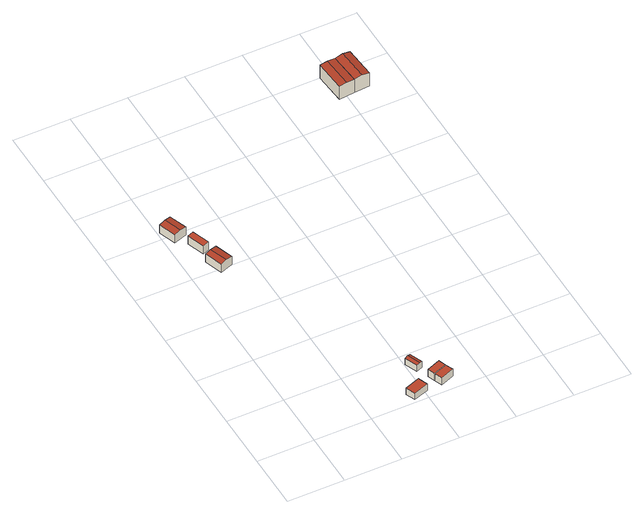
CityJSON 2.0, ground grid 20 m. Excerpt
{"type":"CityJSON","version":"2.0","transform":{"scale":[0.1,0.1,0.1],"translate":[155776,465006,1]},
"CityObjects":{
"building1":{"type":"Building","attributes":{"b3_dak_type":"slanted","b3_extrusie":"standard","b3_h_dak_50p":4.92,"b3_h_dak_70p":5.16,"b3_h_dak_max":5.57,"b3_h_dak_min":4.31,"b3_h_maaiveld":1.76,"b3_h_nok":5.6,"b3_is_glas_dak":false,"b3_kas_warenhuis":false,"b3_kwaliteitsindicator":true,"b3_mutatie_ahn3_ahn4":false,"b3_mutatie_ahn4_ahn5":false,"b3_n_nok":1,"b3_n_vlakken":2,"b3_opp_buitenmuur":63.77,"b3_opp_dak_plat":0,"b3_opp_dak_schuin":35.99,"b3_opp_grond":31.65,"b3_opp_scheidingsmuur":0,"b3_rmse_lod12":0.452,"b3_rmse_lod13":0.452,"b3_rmse_lod22":0.0813,"b3_t_run":20,"b3_val3dity_lod12":"[]","b3_val3dity_lod13":"[]","b3_val3dity_lod22":"[]","b3_volume_lod12":108.14,"b3_volume_lod13":108.14,"b3_volume_lod22":100.46,"geconstateerd":false,"oorspronkelijkbouwjaar":1983,"status":"Pand in gebruik"},"children":["building1-1"]},
"building1-1":{"type":"BuildingPart","parents":["building1"],"geometry":[{"type":"Solid","lod":"2.2","boundaries":[[[[0,1,2,3]],[[4,5,6,7]],[[5,4,1,0]],[[4,7,8,2,1]],[[9,8,7,6]],[[8,9,3,2]],[[9,6,5,0,3]]]],"semantics":{"surfaces":[{"type":"GroundSurface"},{"type":"RoofSurface"},{"type":"WallSurface"}],"values":[[0,1,2,2,1,2,2]]}}]},
"building2":{"type":"Building","attributes":{"b3_dak_type":"slanted","b3_extrusie":"standard","b3_h_dak_50p":4.97,"b3_h_dak_70p":5.21,"b3_h_dak_max":5.55,"b3_h_dak_min":4.3,"b3_h_maaiveld":1.76,"b3_h_nok":5.58,"b3_is_glas_dak":false,"b3_kas_warenhuis":false,"b3_kwaliteitsindicator":true,"b3_mutatie_ahn3_ahn4":false,"b3_mutatie_ahn4_ahn5":false,"b3_n_nok":1,"b3_n_vlakken":2,"b3_opp_buitenmuur":64.01,"b3_opp_dak_plat":0,"b3_opp_dak_schuin":35.89,"b3_opp_grond":31.71,"b3_opp_scheidingsmuur":0,"b3_rmse_lod12":0.452,"b3_rmse_lod13":0.452,"b3_rmse_lod22":0.0189,"b3_t_run":20,"b3_val3dity_lod12":"[]","b3_val3dity_lod13":"[]","b3_val3dity_lod22":"[]","b3_volume_lod12":109.15,"b3_volume_lod13":109.15,"b3_volume_lod22":100.68,"geconstateerd":false,"oorspronkelijkbouwjaar":1982,"status":"Pand in gebruik"},"children":["building2-1"]},
"building2-1":{"type":"BuildingPart","parents":["building2"],"geometry":[{"type":"Solid","lod":"2.2","boundaries":[[[[10,11,12,13]],[[14,15,16,11,10]],[[17,16,15,18]],[[16,17,12,11]],[[17,18,19,13,12]],[[14,19,18,15]],[[19,14,10,13]]]],"semantics":{"surfaces":[{"type":"GroundSurface"},{"type":"WallSurface"},{"type":"RoofSurface"}],"values":[[0,1,2,1,1,2,1]]}}]},
"building3":{"type":"Building","attributes":{"b3_dak_type":"slanted","b3_extrusie":"standard","b3_h_dak_50p":4.96,"b3_h_dak_70p":5.25,"b3_h_dak_max":5.57,"b3_h_dak_min":4.33,"b3_h_maaiveld":1.75,"b3_is_glas_dak":false,"b3_kas_warenhuis":false,"b3_kwaliteitsindicator":true,"b3_mutatie_ahn3_ahn4":false,"b3_mutatie_ahn4_ahn5":false,"b3_n_nok":0,"b3_n_vlakken":1,"b3_opp_buitenmuur":57.63,"b3_opp_dak_plat":0,"b3_opp_dak_schuin":17.88,"b3_opp_grond":15.67,"b3_opp_scheidingsmuur":0,"b3_rmse_lod12":0.45,"b3_rmse_lod13":0.45,"b3_rmse_lod22":0.0234,"b3_t_run":11,"b3_val3dity_lod12":"[]","b3_val3dity_lod13":"[]","b3_val3dity_lod22":"[]","b3_volume_lod12":54.06,"b3_volume_lod13":54.06,"b3_volume_lod22":50.41,"geconstateerd":false,"oorspronkelijkbouwjaar":1983,"status":"Pand in gebruik"},"children":["building3-1"]},
"building3-1":{"type":"BuildingPart","parents":["building3"],"geometry":[{"type":"Solid","lod":"2.2","boundaries":[[[[20,21,22,23]],[[24,25,26,27]],[[27,26,21,20]],[[26,25,22,21]],[[25,24,23,22]],[[24,27,20,23]]]],"semantics":{"surfaces":[{"type":"GroundSurface"},{"type":"RoofSurface"},{"type":"WallSurface"}],"values":[[0,1,2,2,2,2]]}}]},
"building4":{"type":"Building","attributes":{"b3_bag_bag_overlap":0,"b3_dak_type":"slanted","b3_extrusie":"standard","b3_h_dak_50p":4.68,"b3_h_dak_70p":4.78,"b3_h_dak_max":5.07,"b3_h_dak_min":4.42,"b3_h_maaiveld":2.08,"b3_is_glas_dak":false,"b3_kas_warenhuis":false,"b3_kwaliteitsindicator":true,"b3_mutatie_ahn3_ahn4":false,"b3_mutatie_ahn4_ahn5":false,"b3_n_nok":0,"b3_n_vlakken":1,"b3_opp_buitenmuur":26.29,"b3_opp_dak_plat":0,"b3_opp_dak_schuin":21.16,"b3_opp_grond":20.91,"b3_opp_scheidingsmuur":22.51,"b3_rmse_lod12":0.189,"b3_rmse_lod13":0.189,"b3_rmse_lod22":0.0446,"b3_t_run":14,"b3_val3dity_lod12":"[]","b3_val3dity_lod13":"[]","b3_val3dity_lod22":"[]","b3_volume_lod12":56.31,"b3_volume_lod13":56.31,"b3_volume_lod22":54.62,"geconstateerd":false,"oorspronkelijkbouwjaar":2015,"status":"Pand in gebruik"},"children":["building4-1"]},
"building4-1":{"type":"BuildingPart","parents":["building4"],"geometry":[{"type":"Solid","lod":"2.2","boundaries":[[[[28,29,30,31]],[[32,33,34,35]],[[35,34,29,28]],[[34,33,30,29]],[[33,32,31,30]],[[32,35,28,31]]]],"semantics":{"surfaces":[{"type":"GroundSurface"},{"type":"RoofSurface"},{"type":"WallSurface"}],"values":[[0,1,2,2,2,2]]}}]},
"building5":{"type":"Building","attributes":{"b3_dak_type":"slanted","b3_extrusie":"standard","b3_h_dak_50p":4.62,"b3_h_dak_70p":4.77,"b3_h_dak_max":4.98,"b3_h_dak_min":4.17,"b3_h_maaiveld":2.16,"b3_h_nok":4.97,"b3_is_glas_dak":false,"b3_kas_warenhuis":false,"b3_kwaliteitsindicator":true,"b3_mutatie_ahn3_ahn4":false,"b3_mutatie_ahn4_ahn5":false,"b3_n_nok":1,"b3_n_vlakken":2,"b3_opp_buitenmuur":33.1,"b3_opp_dak_plat":0,"b3_opp_dak_schuin":14.14,"b3_opp_grond":12.38,"b3_opp_scheidingsmuur":0,"b3_rmse_lod12":0.252,"b3_rmse_lod13":0.252,"b3_rmse_lod22":0.0697,"b3_t_run":14,"b3_val3dity_lod12":"[]","b3_val3dity_lod13":"[]","b3_val3dity_lod22":"[]","b3_volume_lod12":31.89,"b3_volume_lod13":31.89,"b3_volume_lod22":30.36,"geconstateerd":false,"oorspronkelijkbouwjaar":2018,"status":"Pand in gebruik"},"children":["building5-1"]},
"building5-1":{"type":"BuildingPart","parents":["building5"],"geometry":[{"type":"Solid","lod":"2.2","boundaries":[[[[36,37,38,39]],[[40,41,42,37,36]],[[43,42,41,44]],[[42,43,38,37]],[[43,44,45,39,38]],[[40,45,44,41]],[[45,40,36,39]]]],"semantics":{"surfaces":[{"type":"GroundSurface"},{"type":"WallSurface"},{"type":"RoofSurface"}],"values":[[0,1,2,1,1,2,1]]}}]},
"building6":{"type":"Building","attributes":{"b3_bag_bag_overlap":0,"b3_dak_type":"slanted","b3_extrusie":"standard","b3_h_dak_50p":5.23,"b3_h_dak_70p":5.31,"b3_h_dak_max":5.42,"b3_h_dak_min":5.03,"b3_h_maaiveld":2.3,"b3_is_glas_dak":false,"b3_kas_warenhuis":false,"b3_kwaliteitsindicator":true,"b3_mutatie_ahn3_ahn4":false,"b3_mutatie_ahn4_ahn5":false,"b3_n_nok":0,"b3_n_vlakken":1,"b3_opp_buitenmuur":30.48,"b3_opp_dak_plat":0,"b3_opp_dak_schuin":14.36,"b3_opp_grond":14.22,"b3_opp_scheidingsmuur":15.69,"b3_rmse_lod12":0.135,"b3_rmse_lod13":0.135,"b3_rmse_lod22":0.0122,"b3_t_run":11,"b3_val3dity_lod12":"[]","b3_val3dity_lod13":"[]","b3_val3dity_lod22":"[]","b3_volume_lod12":42.55,"b3_volume_lod13":42.55,"b3_volume_lod22":41.58,"geconstateerd":false,"oorspronkelijkbouwjaar":1987,"status":"Pand in gebruik"},"children":["building6-1"]},
"building6-1":{"type":"BuildingPart","parents":["building6"],"geometry":[{"type":"Solid","lod":"2.2","boundaries":[[[[46,47,48,49]],[[50,51,52,53]],[[53,52,47,46]],[[52,51,48,47]],[[51,50,49,48]],[[50,53,46,49]]]],"semantics":{"surfaces":[{"type":"GroundSurface"},{"type":"RoofSurface"},{"type":"WallSurface"}],"values":[[0,1,2,2,2,2]]}}]},
"building7":{"type":"Building","attributes":{"b3_bag_bag_overlap":0,"b3_dak_type":"slanted","b3_extrusie":"standard","b3_h_dak_50p":5.23,"b3_h_dak_70p":5.32,"b3_h_dak_max":5.42,"b3_h_dak_min":5.03,"b3_h_maaiveld":2.34,"b3_is_glas_dak":false,"b3_kas_warenhuis":false,"b3_kwaliteitsindicator":true,"b3_mutatie_ahn3_ahn4":false,"b3_mutatie_ahn4_ahn5":false,"b3_n_nok":0,"b3_n_vlakken":1,"b3_opp_buitenmuur":30.9,"b3_opp_dak_plat":0,"b3_opp_dak_schuin":15.26,"b3_opp_grond":15.13,"b3_opp_scheidingsmuur":15.69,"b3_rmse_lod12":0.136,"b3_rmse_lod13":0.136,"b3_rmse_lod22":0.0118,"b3_t_run":13,"b3_val3dity_lod12":"[]","b3_val3dity_lod13":"[]","b3_val3dity_lod22":"[]","b3_volume_lod12":44.73,"b3_volume_lod13":44.73,"b3_volume_lod22":43.68,"geconstateerd":false,"oorspronkelijkbouwjaar":1987,"status":"Pand in gebruik"},"children":["building7-1"]},
"building7-1":{"type":"BuildingPart","parents":["building7"],"geometry":[{"type":"Solid","lod":"2.2","boundaries":[[[[54,55,46,49]],[[50,53,56,57]],[[57,56,55,54]],[[56,53,46,55]],[[53,50,49,46]],[[50,57,54,49]]]],"semantics":{"surfaces":[{"type":"GroundSurface"},{"type":"RoofSurface"},{"type":"WallSurface"}],"values":[[0,1,2,2,2,2]]}}]},
"building8":{"type":"Building","attributes":{"b3_bag_bag_overlap":0,"b3_bouwlagen":2,"b3_dak_type":"slanted","b3_extrusie":"standard","b3_h_dak_50p":7.88,"b3_h_dak_70p":7.91,"b3_h_dak_max":8.18,"b3_h_dak_min":5.24,"b3_h_maaiveld":2.27,"b3_is_glas_dak":false,"b3_kas_warenhuis":false,"b3_kwaliteitsindicator":true,"b3_mutatie_ahn3_ahn4":false,"b3_mutatie_ahn4_ahn5":false,"b3_n_nok":0,"b3_n_vlakken":5,"b3_opp_buitenmuur":73.81,"b3_opp_dak_plat":60.65,"b3_opp_dak_schuin":0,"b3_opp_grond":60.62,"b3_opp_scheidingsmuur":94.79,"b3_rmse_lod12":1.35,"b3_rmse_lod13":1.35,"b3_rmse_lod22":0.285,"b3_t_run":32,"b3_val3dity_lod12":"[]","b3_val3dity_lod13":"[]","b3_val3dity_lod22":"[]","b3_volume_lod12":342.12,"b3_volume_lod13":342.12,"b3_volume_lod22":287.6,"geconstateerd":false,"oorspronkelijkbouwjaar":1989,"status":"Pand in gebruik"},"children":["building8-1"]},
"building8-1":{"type":"BuildingPart","parents":["building8"],"geometry":[{"type":"Solid","lod":"2.2","boundaries":[[[[58,59,60,61]],[[62,63,64,65]],[[63,62,59,58]],[[62,65,66,60,59]],[[67,66,65,64]],[[66,67,61,60]],[[67,64,63,58,61]]]],"semantics":{"surfaces":[{"type":"GroundSurface"},{"type":"RoofSurface"},{"type":"WallSurface"}],"values":[[0,1,2,2,1,2,2]]}}]},
"building9":{"type":"Building","attributes":{"b3_bag_bag_overlap":0,"b3_bouwlagen":2,"b3_dak_type":"multiple horizontal","b3_extrusie":"standard","b3_h_dak_50p":5.18,"b3_h_dak_70p":7.86,"b3_h_dak_max":7.93,"b3_h_dak_min":5.1,"b3_h_maaiveld":2.27,"b3_is_glas_dak":false,"b3_kas_warenhuis":false,"b3_kwaliteitsindicator":true,"b3_mutatie_ahn3_ahn4":false,"b3_mutatie_ahn4_ahn5":false,"b3_n_nok":0,"b3_n_vlakken":3,"b3_opp_buitenmuur":62.62,"b3_opp_dak_plat":61.3,"b3_opp_dak_schuin":0,"b3_opp_grond":61.29,"b3_opp_scheidingsmuur":85.21,"b3_rmse_lod12":2.08,"b3_rmse_lod13":2.08,"b3_rmse_lod22":0.253,"b3_t_run":23,"b3_val3dity_lod12":"[]","b3_val3dity_lod13":"[]","b3_val3dity_lod22":"[]","b3_volume_lod12":342.89,"b3_volume_lod13":342.89,"b3_volume_lod22":238.88,"geconstateerd":false,"oorspronkelijkbouwjaar":1989,"status":"Pand in gebruik"},"children":["building9-1"]},
"building9-1":{"type":"BuildingPart","parents":["building9"],"geometry":[{"type":"Solid","lod":"2.2","boundaries":[[[[68,59,58,69]],[[70,71,62,59,68]],[[63,62,71,72]],[[62,63,58,59]],[[63,72,73,69,58]],[[70,73,72,71]],[[73,70,68,69]]]],"semantics":{"surfaces":[{"type":"GroundSurface"},{"type":"WallSurface"},{"type":"RoofSurface"}],"values":[[0,1,2,1,1,2,1]]}}]}
},
"vertices":[
[53,1045,8],[75,983,8],[29,967,8],[7,1029,8],[75,983,42],[53,1045,42],[30,1037,46],[52,975,46],[29,967,42],[7,1029,42],
[72,849,8],[117,865,8],[139,802,8],[94,786,8],[72,849,42],[94,857,46],[117,865,42],[139,802,42],[116,794,46],[94,786,42],
[84,954,7],[106,892,7],[84,884,7],[62,946,7],[62,946,42],[84,884,42],[106,892,42],[84,954,42],
[343,42,11],[396,61,11],[409,26,11],[356,8,11],[356,8,38],[409,26,38],[396,61,38],[343,42,38],
[442,123,12],[419,114,12],[401,159,12],[424,168,12],[442,123,37],[431,118,40],[419,114,37],[401,159,37],[413,164,40],[424,168,37],
[448,52,13],[438,78,13],[486,97,13],[496,70,13],[496,70,43],[486,97,43],[438,78,43],[448,52,43],
[507,43,13],[459,25,13],[459,25,43],[507,43,43],
[816,1400,13],[825,1288,13],[771,1284,13],[762,1395,13],[825,1288,69],[816,1400,69],[789,1398,72],[798,1286,72],[771,1284,69],[762,1395,69],
[880,1292,13],[871,1404,13],[880,1292,69],[852,1290,75],[844,1402,75],[871,1404,69]
]}
